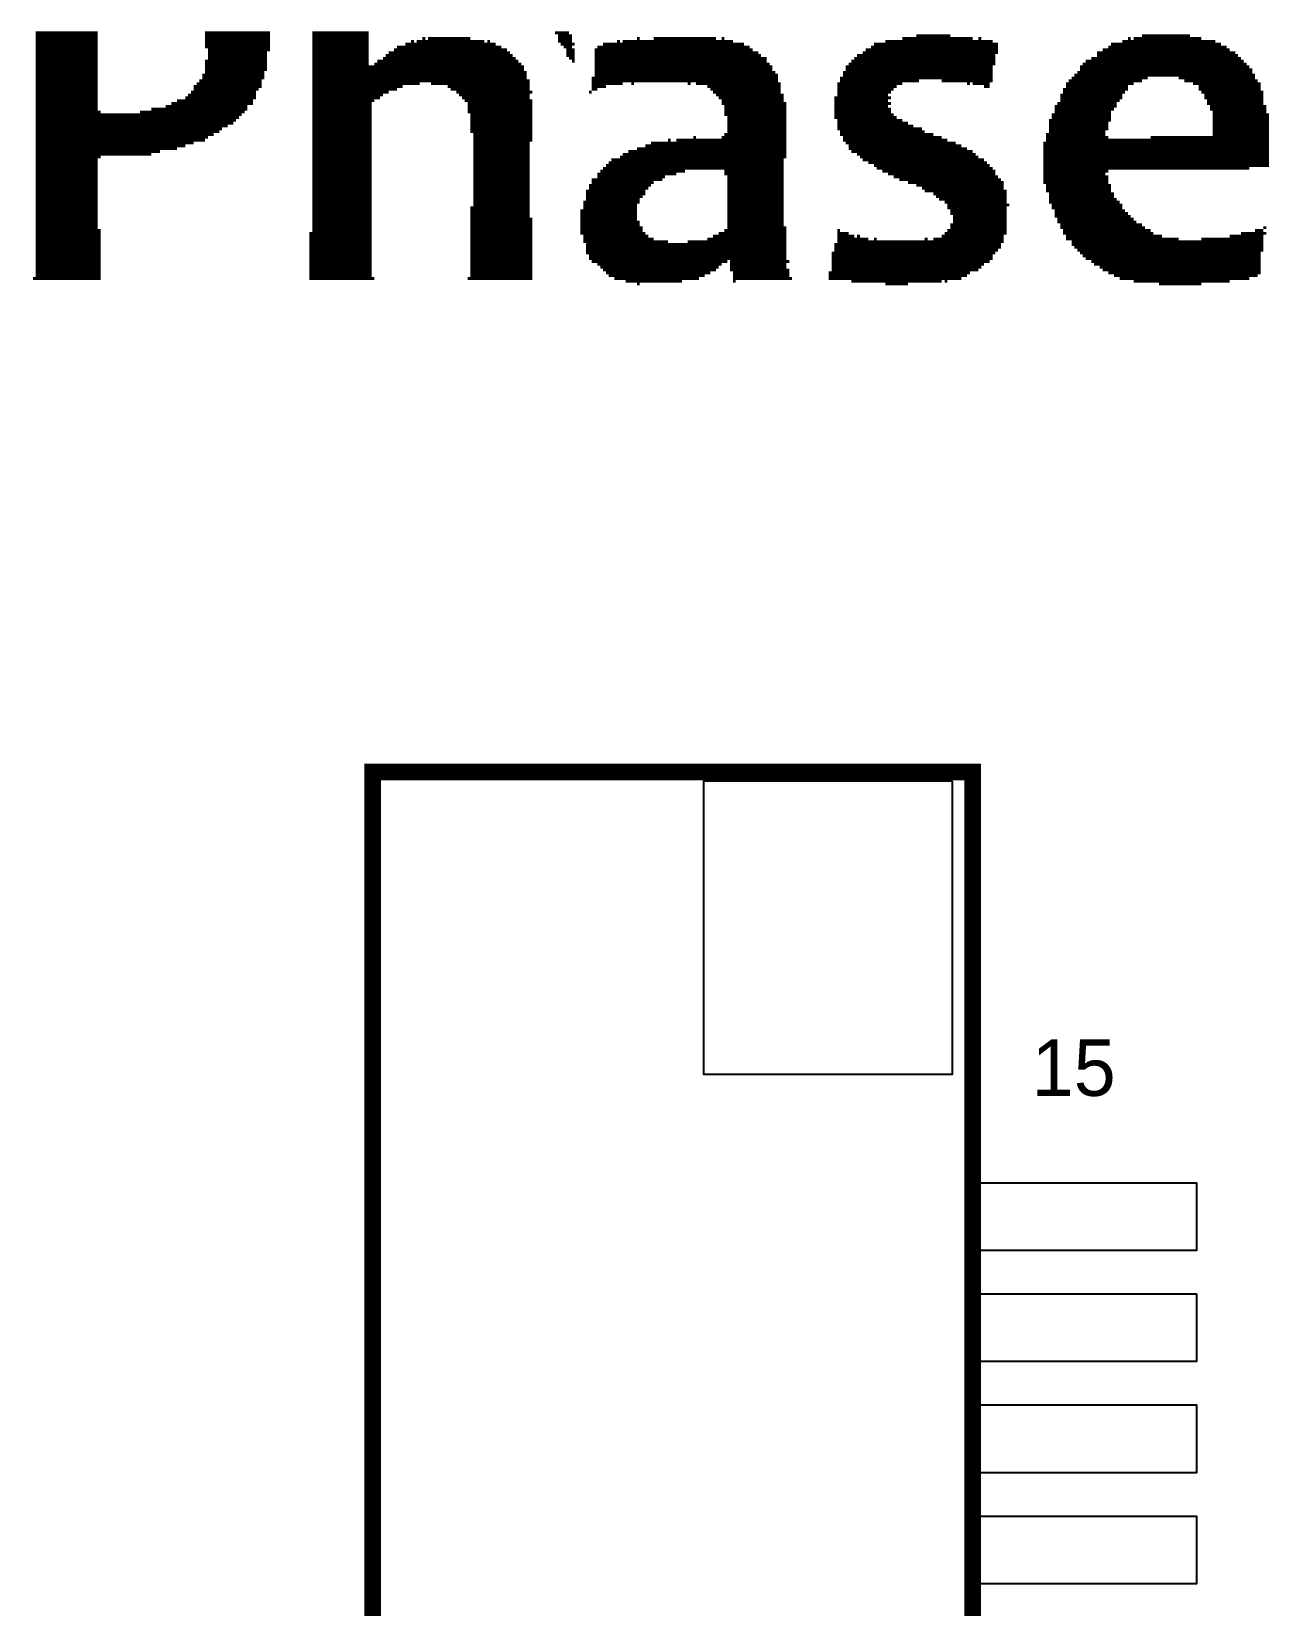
# Model space of a CAD drawing. Extents: x -41 to 160, y -9 to 129.
# Drawn here: x 23.73 to 34.88, y 54.35 to 68.52 of the extents above; entities that cross this region are included whole.
import ezdxf

# ---------------------------------------------------------------- set-up
doc = ezdxf.new("R2010")
doc.units = 0
for name, color, linetype in [('MA_PEN3', 7, 'CONTINUOUS'), ('PG_SILKSCREEN_TOP', 2, 'CONTINUOUS'), ('PIN_TOP', 1, 'CONTINUOUS')]:
    doc.layers.add(name, color=color, linetype=linetype)

msp = doc.modelspace()

# ---------------------------------------------------------------- linework, layer by layer
at = {"layer": 'MA_PEN3', "const_width": 0.0254}
for points in [[(23.76424, 68.50634), (24.32304, 68.50634)], [(23.76424, 68.48094), (24.32304, 68.48094)], [(23.76424, 68.45554), (24.32304, 68.45554)], [(23.76424, 68.43014), (24.32304, 68.43014)], [(25.28824, 68.50634), (25.87244, 68.50634)], [(25.28824, 68.48094), (25.87244, 68.48094)], [(25.28824, 68.45554), (25.87244, 68.45554)], [(25.28824, 68.43014), (25.87244, 68.43014)], [(26.25344, 68.50634), (26.76144, 68.50634)], [(26.25344, 68.48094), (26.76144, 68.48094)], [(26.25344, 68.45554), (26.76144, 68.45554)], [(26.25344, 68.43014), (26.76144, 68.43014)], [(27.14244, 68.43014), (27.16784, 68.43014)], [(27.19324, 68.43014), (27.80284, 68.43014)], [(27.24404, 68.45554), (27.26944, 68.45554)], [(27.29484, 68.45554), (27.67584, 68.45554)], [(27.82824, 68.43014), (27.85364, 68.43014)], [(28.43784, 68.50634), (28.56484, 68.50634)], [(28.46324, 68.48094), (28.59024, 68.48094)], [(28.46324, 68.45554), (28.59024, 68.45554)], [(28.46324, 68.43014), (28.59024, 68.43014)], [(28.99664, 68.43014), (29.02204, 68.43014)], [(29.04744, 68.43014), (30.03804, 68.43014)], [(29.17444, 68.45554), (29.19984, 68.45554)], [(29.32684, 68.45554), (29.88564, 68.45554)], [(29.93644, 68.45554), (29.96184, 68.45554)], [(31.40964, 68.43014), (32.37484, 68.43014)], [(31.56204, 68.45554), (32.19704, 68.45554)], [(31.68904, 68.48094), (31.99384, 68.48094)], [(32.24784, 68.45554), (32.27324, 68.45554)], [(33.54324, 68.43014), (34.38144, 68.43014)], [(33.59404, 68.45554), (33.61944, 68.45554)], [(33.64484, 68.45554), (34.25444, 68.45554)], [(33.72104, 68.48094), (34.15284, 68.48094)], [(23.76424, 68.40474), (24.32304, 68.40474)], [(23.76424, 68.37934), (24.32304, 68.37934)], [(23.76424, 68.35394), (24.32304, 68.35394)], [(23.76424, 68.32854), (24.32304, 68.32854)], [(23.76424, 68.30314), (24.32304, 68.30314)], [(23.76424, 68.27774), (24.32304, 68.27774)], [(25.28824, 68.40474), (25.87244, 68.40474)], [(25.28824, 68.37934), (25.87244, 68.37934)], [(25.31364, 68.35394), (25.87244, 68.35394)], [(25.31364, 68.32854), (25.84704, 68.32854)], [(25.31364, 68.30314), (25.84704, 68.30314)], [(25.31364, 68.27774), (25.84704, 68.27774)], [(26.25344, 68.40474), (26.76144, 68.40474)], [(26.25344, 68.37934), (26.76144, 68.37934)], [(26.25344, 68.35394), (26.76144, 68.35394)], [(26.25344, 68.32854), (26.76144, 68.32854)], [(26.25344, 68.30314), (26.76144, 68.30314)], [(26.25344, 68.27774), (26.76144, 68.27774)], [(26.88844, 68.27774), (28.08224, 68.27774)], [(26.91384, 68.30314), (28.05684, 68.30314)], [(26.93924, 68.32854), (28.03144, 68.32854)], [(26.99004, 68.35394), (28.00604, 68.35394)], [(27.01544, 68.37934), (27.95524, 68.37934)], [(27.09164, 68.40474), (27.90444, 68.40474)], [(28.48864, 68.40474), (28.61564, 68.40474)], [(28.51404, 68.37934), (28.59024, 68.37934)], [(28.53944, 68.35394), (28.61564, 68.35394)], [(28.53944, 68.32854), (28.61564, 68.32854)], [(28.53944, 68.30314), (28.61564, 68.30314)], [(28.56484, 68.27774), (28.61564, 68.27774)], [(28.79344, 68.35394), (30.21584, 68.35394)], [(28.79344, 68.32854), (30.26664, 68.32854)], [(28.79344, 68.30314), (30.29204, 68.30314)], [(28.79344, 68.27774), (30.34284, 68.27774)], [(28.81884, 68.37934), (30.19044, 68.37934)], [(28.86964, 68.40474), (30.13964, 68.40474)], [(31.13024, 68.27774), (32.40024, 68.27774)], [(31.15564, 68.30314), (32.40024, 68.30314)], [(31.20644, 68.32854), (32.42564, 68.32854)], [(31.23184, 68.35394), (32.42564, 68.35394)], [(31.28264, 68.37934), (32.42564, 68.37934)], [(31.30804, 68.40474), (32.42564, 68.40474)], [(33.26384, 68.27774), (34.61004, 68.27774)], [(33.31464, 68.32854), (34.55924, 68.32854)], [(33.31464, 68.30314), (34.58464, 68.30314)], [(33.36544, 68.35394), (34.50844, 68.35394)], [(33.41624, 68.37934), (34.48304, 68.37934)], [(33.44164, 68.40474), (34.43224, 68.40474)], [(23.76424, 68.25234), (24.32304, 68.25234)], [(23.76424, 68.22694), (24.32304, 68.22694)], [(23.76424, 68.20154), (24.32304, 68.20154)], [(23.76424, 68.17614), (24.32304, 68.17614)], [(23.76424, 68.15074), (24.32304, 68.15074)], [(23.76424, 68.12534), (24.32304, 68.12534)], [(25.26284, 68.12534), (25.82164, 68.12534)], [(25.28824, 68.25234), (25.84704, 68.25234)], [(25.28824, 68.22694), (25.84704, 68.22694)], [(25.28824, 68.20154), (25.84704, 68.20154)], [(25.28824, 68.17614), (25.84704, 68.17614)], [(25.28824, 68.15074), (25.82164, 68.15074)], [(26.25344, 68.25234), (26.76144, 68.25234)], [(26.25344, 68.22694), (26.76144, 68.22694)], [(26.25344, 68.20154), (28.15844, 68.20154)], [(26.25344, 68.17614), (28.15844, 68.17614)], [(26.25344, 68.15074), (28.18384, 68.15074)], [(26.25344, 68.12534), (28.18384, 68.12534)], [(26.81224, 68.22694), (28.13304, 68.22694)], [(26.83764, 68.25234), (28.10764, 68.25234)], [(28.59024, 68.25234), (28.61564, 68.25234)], [(28.79344, 68.25234), (30.34284, 68.25234)], [(28.79344, 68.22694), (30.36824, 68.22694)], [(28.79344, 68.20154), (30.39364, 68.20154)], [(28.79344, 68.17614), (30.39364, 68.17614)], [(28.79344, 68.15074), (30.41904, 68.15074)], [(28.79344, 68.12534), (30.44444, 68.12534)], [(31.02864, 68.15074), (32.37484, 68.15074)], [(31.02864, 68.12534), (32.37484, 68.12534)], [(31.05404, 68.20154), (32.37484, 68.20154)], [(31.05404, 68.17614), (32.37484, 68.17614)], [(31.07944, 68.22694), (32.40024, 68.22694)], [(31.10484, 68.25234), (32.40024, 68.25234)], [(33.11144, 68.12534), (34.73704, 68.12534)], [(33.13684, 68.15074), (34.71164, 68.15074)], [(33.16224, 68.20154), (34.68624, 68.20154)], [(33.16224, 68.17614), (34.71164, 68.17614)], [(33.18764, 68.22694), (34.66084, 68.22694)], [(33.21304, 68.25234), (34.63544, 68.25234)], [(23.76424, 68.09994), (24.32304, 68.09994)], [(23.76424, 68.07454), (24.32304, 68.07454)], [(23.76424, 68.04914), (24.32304, 68.04914)], [(23.76424, 68.02374), (24.32304, 68.02374)], [(23.76424, 67.99834), (24.32304, 67.99834)], [(25.18664, 68.02374), (25.79624, 68.02374)], [(25.18664, 67.99834), (25.77084, 67.99834)], [(25.21204, 68.04914), (25.79624, 68.04914)], [(25.23744, 68.07454), (25.79624, 68.07454)], [(25.26284, 68.09994), (25.82164, 68.09994)], [(26.25344, 68.09994), (28.18384, 68.09994)], [(26.25344, 68.07454), (28.20924, 68.07454)], [(26.25344, 68.04914), (27.21864, 68.04914)], [(26.25344, 68.02374), (27.06624, 68.02374)], [(26.25344, 67.99834), (27.01544, 67.99834)], [(27.32024, 68.04914), (28.20924, 68.04914)], [(27.47264, 68.02374), (28.20924, 68.02374)], [(27.49804, 67.99834), (28.20924, 67.99834)], [(28.76804, 68.09994), (30.44444, 68.09994)], [(28.76804, 68.07454), (30.44444, 68.07454)], [(28.76804, 68.04914), (29.04744, 68.04914)], [(28.76804, 68.02374), (28.89504, 68.02374)], [(28.76804, 67.99834), (28.81884, 67.99834)], [(29.12364, 68.04914), (29.14904, 68.04914)], [(29.63164, 68.04914), (29.65704, 68.04914)], [(29.70784, 68.04914), (30.46984, 68.04914)], [(29.80944, 68.02374), (30.46984, 68.02374)], [(29.83484, 67.99834), (30.46984, 67.99834)], [(30.97784, 68.04914), (31.56204, 68.04914)], [(30.97784, 68.02374), (31.51124, 68.02374)], [(30.97784, 67.99834), (31.48584, 67.99834)], [(31.00324, 68.09994), (32.37484, 68.09994)], [(31.00324, 68.07454), (31.71444, 68.07454)], [(31.91764, 68.07454), (32.37484, 68.07454)], [(32.14624, 68.04914), (32.17164, 68.04914)], [(32.19704, 68.04914), (32.34944, 68.04914)], [(32.29864, 68.02374), (32.34944, 68.02374)], [(33.00984, 67.99834), (33.59404, 67.99834)], [(33.03524, 68.04914), (33.64484, 68.04914)], [(33.03524, 68.02374), (33.59404, 68.02374)], [(33.06064, 68.07454), (33.72104, 68.07454)], [(33.08604, 68.09994), (33.77184, 68.09994)], [(34.05124, 68.09994), (34.73704, 68.09994)], [(34.10204, 68.07454), (34.76244, 68.07454)], [(34.17824, 68.04914), (34.78784, 68.04914)], [(34.22904, 68.02374), (34.78784, 68.02374)], [(34.22904, 67.99834), (34.78784, 67.99834)], [(23.76424, 67.97294), (24.32304, 67.97294)], [(23.76424, 67.94754), (24.32304, 67.94754)], [(23.76424, 67.92214), (24.32304, 67.92214)], [(23.76424, 67.89674), (24.32304, 67.89674)], [(23.76424, 67.87134), (24.32304, 67.87134)], [(23.76424, 67.84594), (24.32304, 67.84594)], [(24.93264, 67.84594), (25.66924, 67.84594)], [(24.98344, 67.87134), (25.72004, 67.87134)], [(25.03424, 67.89674), (25.72004, 67.89674)], [(25.11044, 67.92214), (25.74544, 67.92214)], [(25.13584, 67.94754), (25.74544, 67.94754)], [(25.16124, 67.97294), (25.74544, 67.97294)], [(26.25344, 67.97294), (26.93924, 67.97294)], [(26.25344, 67.94754), (26.88844, 67.94754)], [(26.25344, 67.92214), (26.86304, 67.92214)], [(26.25344, 67.89674), (26.81224, 67.89674)], [(26.25344, 67.87134), (26.78684, 67.87134)], [(26.25344, 67.84594), (26.78684, 67.84594)], [(27.54884, 67.97294), (28.23464, 67.97294)], [(27.57424, 67.94754), (28.20924, 67.94754)], [(27.59964, 67.92214), (28.20924, 67.92214)], [(27.62504, 67.89674), (28.23464, 67.89674)], [(27.65044, 67.87134), (28.23464, 67.87134)], [(27.65044, 67.84594), (28.23464, 67.84594)], [(28.74264, 67.97294), (28.76804, 67.97294)], [(29.86024, 67.97294), (30.46984, 67.97294)], [(29.88564, 67.94754), (30.49524, 67.94754)], [(29.91104, 67.92214), (30.49524, 67.92214)], [(29.93644, 67.89674), (30.49524, 67.89674)], [(29.93644, 67.87134), (30.52064, 67.87134)], [(29.96184, 67.84594), (30.52064, 67.84594)], [(30.95244, 67.92214), (31.46044, 67.92214)], [(30.95244, 67.89674), (31.43504, 67.89674)], [(30.95244, 67.87134), (31.46044, 67.87134)], [(30.95244, 67.84594), (31.43504, 67.84594)], [(30.97784, 67.97294), (31.46044, 67.97294)], [(30.97784, 67.94754), (31.43504, 67.94754)], [(32.93364, 67.84594), (33.49244, 67.84594)], [(32.95904, 67.87134), (33.49244, 67.87134)], [(32.98444, 67.94754), (33.54324, 67.94754)], [(32.98444, 67.92214), (33.54324, 67.92214)], [(32.98444, 67.89674), (33.51784, 67.89674)], [(33.00984, 67.97294), (33.56864, 67.97294)], [(34.25444, 67.97294), (34.81324, 67.97294)], [(34.27984, 67.94754), (34.81324, 67.94754)], [(34.27984, 67.92214), (34.81324, 67.92214)], [(34.30524, 67.89674), (34.81324, 67.89674)], [(34.30524, 67.87134), (34.81324, 67.87134)], [(34.33064, 67.84594), (34.83864, 67.84594)], [(23.76424, 67.82054), (24.32304, 67.82054)], [(23.76424, 67.79514), (24.34844, 67.79514)], [(23.76424, 67.76974), (25.61844, 67.76974)], [(23.76424, 67.74434), (25.59304, 67.74434)], [(23.76424, 67.71894), (25.56764, 67.71894)], [(24.70404, 67.79514), (25.64384, 67.79514)], [(24.80564, 67.82054), (25.66924, 67.82054)], [(26.25344, 67.82054), (26.78684, 67.82054)], [(26.25344, 67.79514), (26.78684, 67.79514)], [(26.25344, 67.76974), (26.78684, 67.76974)], [(26.25344, 67.74434), (26.78684, 67.74434)], [(26.25344, 67.71894), (26.78684, 67.71894)], [(27.65044, 67.82054), (28.23464, 67.82054)], [(27.65044, 67.79514), (28.23464, 67.79514)], [(27.67584, 67.76974), (28.23464, 67.76974)], [(27.67584, 67.74434), (28.23464, 67.74434)], [(27.67584, 67.71894), (28.23464, 67.71894)], [(29.96184, 67.82054), (30.52064, 67.82054)], [(29.96184, 67.79514), (30.52064, 67.79514)], [(29.96184, 67.76974), (30.52064, 67.76974)], [(29.98724, 67.74434), (30.52064, 67.74434)], [(29.98724, 67.71894), (30.52064, 67.71894)], [(30.95244, 67.82054), (31.46044, 67.82054)], [(30.95244, 67.79514), (31.46044, 67.79514)], [(30.95244, 67.76974), (31.48584, 67.76974)], [(30.95244, 67.74434), (31.51124, 67.74434)], [(30.97784, 67.71894), (31.56204, 67.71894)], [(32.88284, 67.71894), (33.44164, 67.71894)], [(32.90824, 67.76974), (33.44164, 67.76974)], [(32.90824, 67.74434), (33.44164, 67.74434)], [(32.93364, 67.82054), (33.46704, 67.82054)], [(32.93364, 67.79514), (33.44164, 67.79514)], [(34.33064, 67.82054), (34.83864, 67.82054)], [(34.35604, 67.79514), (34.83864, 67.79514)], [(34.35604, 67.76974), (34.86404, 67.76974)], [(34.35604, 67.74434), (34.86404, 67.74434)], [(34.35604, 67.71894), (34.86404, 67.71894)], [(23.76424, 67.69354), (25.54224, 67.69354)], [(23.76424, 67.66814), (25.49144, 67.66814)], [(23.76424, 67.64274), (25.44064, 67.64274)], [(23.76424, 67.61734), (25.41524, 67.61734)], [(23.76424, 67.59194), (25.36444, 67.59194)], [(23.76424, 67.56654), (25.31364, 67.56654)], [(26.25344, 67.69354), (26.78684, 67.69354)], [(26.25344, 67.66814), (26.78684, 67.66814)], [(26.25344, 67.64274), (26.78684, 67.64274)], [(26.25344, 67.61734), (26.78684, 67.61734)], [(26.25344, 67.59194), (26.78684, 67.59194)], [(26.25344, 67.56654), (26.78684, 67.56654)], [(27.67584, 67.69354), (28.23464, 67.69354)], [(27.67584, 67.66814), (28.23464, 67.66814)], [(27.67584, 67.64274), (28.23464, 67.64274)], [(27.67584, 67.61734), (28.23464, 67.61734)], [(27.70124, 67.59194), (28.23464, 67.59194)], [(27.70124, 67.56654), (28.23464, 67.56654)], [(29.68244, 67.56654), (29.70784, 67.56654)], [(29.93644, 67.56654), (30.52064, 67.56654)], [(29.96184, 67.59194), (30.52064, 67.59194)], [(29.98724, 67.69354), (30.52064, 67.69354)], [(29.98724, 67.66814), (30.52064, 67.66814)], [(29.98724, 67.64274), (30.52064, 67.64274)], [(29.98724, 67.61734), (30.52064, 67.61734)], [(30.97784, 67.69354), (31.61284, 67.69354)], [(30.97784, 67.66814), (31.66364, 67.66814)], [(30.97784, 67.64274), (31.73984, 67.64274)], [(31.00324, 67.61734), (31.76524, 67.61734)], [(31.00324, 67.59194), (31.84144, 67.59194)], [(31.02864, 67.56654), (31.91764, 67.56654)], [(32.85744, 67.59194), (33.39084, 67.59194)], [(32.85744, 67.56654), (33.41624, 67.56654)], [(32.88284, 67.69354), (33.41624, 67.69354)], [(32.88284, 67.66814), (33.41624, 67.66814)], [(32.88284, 67.64274), (33.41624, 67.64274)], [(32.88284, 67.61734), (33.39084, 67.61734)], [(33.79724, 67.56654), (34.86404, 67.56654)], [(34.35604, 67.69354), (34.86404, 67.69354)], [(34.35604, 67.66814), (34.86404, 67.66814)], [(34.35604, 67.64274), (34.86404, 67.64274)], [(34.35604, 67.61734), (34.86404, 67.61734)], [(34.35604, 67.59194), (34.86404, 67.59194)], [(23.76424, 67.54114), (25.28824, 67.54114)], [(23.76424, 67.51574), (25.18664, 67.51574)], [(23.76424, 67.49034), (25.11044, 67.49034)], [(23.76424, 67.46494), (25.03424, 67.46494)], [(23.76424, 67.43954), (24.88184, 67.43954)], [(26.25344, 67.54114), (26.78684, 67.54114)], [(26.25344, 67.51574), (26.78684, 67.51574)], [(26.25344, 67.49034), (26.78684, 67.49034)], [(26.25344, 67.46494), (26.78684, 67.46494)], [(26.25344, 67.43954), (26.78684, 67.43954)], [(27.70124, 67.54114), (28.23464, 67.54114)], [(27.70124, 67.51574), (28.20924, 67.51574)], [(27.70124, 67.49034), (28.20924, 67.49034)], [(27.70124, 67.46494), (28.20924, 67.46494)], [(27.70124, 67.43954), (28.20924, 67.43954)], [(29.09824, 67.43954), (30.52064, 67.43954)], [(29.17444, 67.46494), (30.52064, 67.46494)], [(29.25064, 67.49034), (30.52064, 67.49034)], [(29.30144, 67.51574), (30.52064, 67.51574)], [(29.45384, 67.54114), (29.47924, 67.54114)], [(29.53004, 67.54114), (30.52064, 67.54114)], [(31.02864, 67.54114), (31.96844, 67.54114)], [(31.05404, 67.51574), (32.04464, 67.51574)], [(31.07944, 67.49034), (32.09544, 67.49034)], [(31.07944, 67.46494), (32.14624, 67.46494)], [(31.10484, 67.43954), (32.19704, 67.43954)], [(32.83204, 67.51574), (34.86404, 67.51574)], [(32.83204, 67.49034), (34.86404, 67.49034)], [(32.83204, 67.46494), (34.86404, 67.46494)], [(32.83204, 67.43954), (34.86404, 67.43954)], [(32.85744, 67.54114), (34.86404, 67.54114)], [(23.76424, 67.41414), (24.80564, 67.41414)], [(23.76424, 67.38874), (24.34844, 67.38874)], [(23.76424, 67.36334), (24.32304, 67.36334)], [(23.76424, 67.33794), (24.32304, 67.33794)], [(23.76424, 67.31254), (24.32304, 67.31254)], [(23.76424, 67.28714), (24.32304, 67.28714)], [(26.25344, 67.41414), (26.78684, 67.41414)], [(26.25344, 67.38874), (26.78684, 67.38874)], [(26.25344, 67.36334), (26.78684, 67.36334)], [(26.25344, 67.33794), (26.78684, 67.33794)], [(26.25344, 67.31254), (26.78684, 67.31254)], [(26.25344, 67.28714), (26.78684, 67.28714)], [(27.70124, 67.41414), (28.20924, 67.41414)], [(27.70124, 67.38874), (28.20924, 67.38874)], [(27.70124, 67.36334), (28.20924, 67.36334)], [(27.70124, 67.33794), (28.20924, 67.33794)], [(27.70124, 67.31254), (28.20924, 67.31254)], [(27.70124, 67.28714), (28.20924, 67.28714)], [(28.86964, 67.28714), (30.49524, 67.28714)], [(28.89504, 67.31254), (30.49524, 67.31254)], [(28.92044, 67.33794), (30.49524, 67.33794)], [(28.94584, 67.36334), (30.49524, 67.36334)], [(29.02204, 67.38874), (30.52064, 67.38874)], [(29.04744, 67.41414), (30.52064, 67.41414)], [(31.15564, 67.41414), (32.22244, 67.41414)], [(31.18104, 67.38874), (32.24784, 67.38874)], [(31.20644, 67.36334), (32.29864, 67.36334)], [(31.25724, 67.33794), (32.32404, 67.33794)], [(31.30804, 67.31254), (32.34944, 67.31254)], [(31.33344, 67.28714), (32.37484, 67.28714)], [(32.83204, 67.41414), (34.86404, 67.41414)], [(32.83204, 67.38874), (34.86404, 67.38874)], [(32.83204, 67.36334), (34.86404, 67.36334)], [(32.83204, 67.33794), (34.86404, 67.33794)], [(32.83204, 67.31254), (34.86404, 67.31254)], [(32.83204, 67.28714), (34.68624, 67.28714)], [(23.76424, 67.26174), (24.32304, 67.26174)], [(23.76424, 67.23634), (24.32304, 67.23634)], [(23.76424, 67.21094), (24.32304, 67.21094)], [(23.76424, 67.18554), (24.32304, 67.18554)], [(23.76424, 67.16014), (24.32304, 67.16014)], [(23.76424, 67.13474), (24.32304, 67.13474)], [(26.25344, 67.26174), (26.78684, 67.26174)], [(26.25344, 67.23634), (26.78684, 67.23634)], [(26.25344, 67.21094), (26.78684, 67.21094)], [(26.25344, 67.18554), (26.78684, 67.18554)], [(26.25344, 67.16014), (26.78684, 67.16014)], [(26.25344, 67.13474), (26.78684, 67.13474)], [(27.70124, 67.26174), (28.20924, 67.26174)], [(27.70124, 67.23634), (28.20924, 67.23634)], [(27.70124, 67.21094), (28.20924, 67.21094)], [(27.70124, 67.18554), (28.20924, 67.18554)], [(27.70124, 67.16014), (28.20924, 67.16014)], [(27.70124, 67.13474), (28.20924, 67.13474)], [(28.74264, 67.13474), (29.30144, 67.13474)], [(28.76804, 67.18554), (29.40304, 67.18554)], [(28.76804, 67.16014), (29.32684, 67.16014)], [(28.81884, 67.23634), (29.53004, 67.23634)], [(28.81884, 67.21094), (29.42844, 67.21094)], [(28.84424, 67.26174), (29.60624, 67.26174)], [(29.96184, 67.26174), (30.49524, 67.26174)], [(29.96184, 67.23634), (30.49524, 67.23634)], [(29.98724, 67.21094), (30.49524, 67.21094)], [(29.98724, 67.18554), (30.49524, 67.18554)], [(29.98724, 67.16014), (30.49524, 67.16014)], [(29.98724, 67.13474), (30.49524, 67.13474)], [(31.38424, 67.26174), (32.40024, 67.26174)], [(31.43504, 67.23634), (32.40024, 67.23634)], [(31.48584, 67.21094), (32.42564, 67.21094)], [(31.53664, 67.18554), (32.45104, 67.18554)], [(31.61284, 67.16014), (32.47644, 67.16014)], [(31.68904, 67.13474), (32.47644, 67.13474)], [(32.83204, 67.26174), (33.41624, 67.26174)], [(32.83204, 67.23634), (33.39084, 67.23634)], [(32.83204, 67.21094), (33.41624, 67.21094)], [(32.83204, 67.18554), (33.41624, 67.18554)], [(32.83204, 67.16014), (33.41624, 67.16014)], [(32.85744, 67.13474), (33.44164, 67.13474)], [(23.76424, 67.10934), (24.32304, 67.10934)], [(23.76424, 67.08394), (24.32304, 67.08394)], [(23.76424, 67.05854), (24.32304, 67.05854)], [(23.76424, 67.03314), (24.32304, 67.03314)], [(23.76424, 67.00774), (24.32304, 67.00774)], [(26.25344, 67.10934), (26.78684, 67.10934)], [(26.25344, 67.08394), (26.78684, 67.08394)], [(26.25344, 67.05854), (26.78684, 67.05854)], [(26.25344, 67.03314), (26.78684, 67.03314)], [(26.25344, 67.00774), (26.78684, 67.00774)], [(27.70124, 67.10934), (28.20924, 67.10934)], [(27.70124, 67.08394), (28.20924, 67.08394)], [(27.70124, 67.05854), (28.20924, 67.05854)], [(27.70124, 67.03314), (28.20924, 67.03314)], [(27.70124, 67.00774), (28.20924, 67.00774)], [(28.71724, 67.08394), (29.25064, 67.08394)], [(28.71724, 67.05854), (29.25064, 67.05854)], [(28.71724, 67.03314), (29.22524, 67.03314)], [(28.71724, 67.00774), (29.19984, 67.00774)], [(28.74264, 67.10934), (29.27604, 67.10934)], [(29.98724, 67.10934), (30.49524, 67.10934)], [(29.98724, 67.08394), (30.49524, 67.08394)], [(29.98724, 67.05854), (30.49524, 67.05854)], [(29.98724, 67.03314), (30.49524, 67.03314)], [(29.98724, 67.00774), (30.49524, 67.00774)], [(31.73984, 67.10934), (32.47644, 67.10934)], [(31.76524, 67.08394), (32.50184, 67.08394)], [(31.84144, 67.05854), (32.50184, 67.05854)], [(31.86684, 67.03314), (32.50184, 67.03314)], [(31.89224, 67.00774), (32.50184, 67.00774)], [(32.85744, 67.10934), (33.44164, 67.10934)], [(32.85744, 67.08394), (33.44164, 67.08394)], [(32.88284, 67.05854), (33.46704, 67.05854)], [(32.88284, 67.03314), (33.46704, 67.03314)], [(32.88284, 67.00774), (33.49244, 67.00774)], [(23.76424, 66.98234), (24.32304, 66.98234)], [(23.76424, 66.95694), (24.32304, 66.95694)], [(23.76424, 66.93154), (24.32304, 66.93154)], [(23.76424, 66.90614), (24.32304, 66.90614)], [(23.76424, 66.88074), (24.32304, 66.88074)], [(23.76424, 66.85534), (24.32304, 66.85534)], [(26.25344, 66.98234), (26.78684, 66.98234)], [(26.25344, 66.95694), (26.78684, 66.95694)], [(26.25344, 66.93154), (26.78684, 66.93154)], [(26.25344, 66.90614), (26.78684, 66.90614)], [(26.25344, 66.88074), (26.78684, 66.88074)], [(26.25344, 66.85534), (26.78684, 66.85534)], [(27.67584, 66.93154), (28.20924, 66.93154)], [(27.67584, 66.90614), (28.20924, 66.90614)], [(27.67584, 66.88074), (28.20924, 66.88074)], [(27.67584, 66.85534), (28.20924, 66.85534)], [(27.70124, 66.98234), (28.20924, 66.98234)], [(27.70124, 66.95694), (28.20924, 66.95694)], [(28.66644, 66.90614), (29.17444, 66.90614)], [(28.66644, 66.88074), (29.17444, 66.88074)], [(28.66644, 66.85534), (29.17444, 66.85534)], [(28.69184, 66.98234), (29.19984, 66.98234)], [(28.69184, 66.95694), (29.17444, 66.95694)], [(28.69184, 66.93154), (29.17444, 66.93154)], [(29.98724, 66.98234), (30.49524, 66.98234)], [(29.98724, 66.95694), (30.49524, 66.95694)], [(29.98724, 66.93154), (30.49524, 66.93154)], [(29.98724, 66.90614), (30.49524, 66.90614)], [(29.98724, 66.88074), (30.49524, 66.88074)], [(29.98724, 66.85534), (30.49524, 66.85534)], [(31.94304, 66.98234), (32.50184, 66.98234)], [(31.96844, 66.95694), (32.52724, 66.95694)], [(31.96844, 66.93154), (32.50184, 66.93154)], [(31.99384, 66.90614), (32.50184, 66.90614)], [(31.99384, 66.88074), (32.50184, 66.88074)], [(32.01924, 66.85534), (32.50184, 66.85534)], [(32.88284, 66.98234), (33.51784, 66.98234)], [(32.90824, 66.95694), (33.54324, 66.95694)], [(32.90824, 66.93154), (33.54324, 66.93154)], [(32.93364, 66.90614), (33.56864, 66.90614)], [(32.93364, 66.88074), (33.59404, 66.88074)], [(32.93364, 66.85534), (33.61944, 66.85534)], [(23.76424, 66.82994), (24.32304, 66.82994)], [(23.76424, 66.80454), (24.32304, 66.80454)], [(23.76424, 66.77914), (24.32304, 66.77914)], [(23.76424, 66.75374), (24.32304, 66.75374)], [(23.76424, 66.72834), (24.34844, 66.72834)], [(26.25344, 66.82994), (26.78684, 66.82994)], [(26.25344, 66.80454), (26.78684, 66.80454)], [(26.25344, 66.77914), (26.78684, 66.77914)], [(26.25344, 66.75374), (26.78684, 66.75374)], [(26.25344, 66.72834), (26.78684, 66.72834)], [(27.67584, 66.82994), (28.23464, 66.82994)], [(27.67584, 66.80454), (28.23464, 66.80454)], [(27.67584, 66.77914), (28.23464, 66.77914)], [(27.67584, 66.75374), (28.23464, 66.75374)], [(27.67584, 66.72834), (28.23464, 66.72834)], [(28.66644, 66.82994), (29.17444, 66.82994)], [(28.66644, 66.80454), (29.19984, 66.80454)], [(28.66644, 66.77914), (29.19984, 66.77914)], [(28.66644, 66.75374), (29.22524, 66.75374)], [(28.66644, 66.72834), (29.22524, 66.72834)], [(29.96184, 66.72834), (30.52064, 66.72834)], [(29.98724, 66.82994), (30.49524, 66.82994)], [(29.98724, 66.80454), (30.49524, 66.80454)], [(29.98724, 66.77914), (30.49524, 66.77914)], [(29.98724, 66.75374), (30.52064, 66.75374)], [(30.97784, 66.72834), (31.00324, 66.72834)], [(31.96844, 66.72834), (32.50184, 66.72834)], [(31.99384, 66.77914), (32.50184, 66.77914)], [(31.99384, 66.75374), (32.50184, 66.75374)], [(32.01924, 66.82994), (32.50184, 66.82994)], [(32.01924, 66.80454), (32.50184, 66.80454)], [(32.95904, 66.82994), (33.64484, 66.82994)], [(32.95904, 66.80454), (33.67024, 66.80454)], [(32.98444, 66.77914), (33.72104, 66.77914)], [(32.98444, 66.75374), (33.74644, 66.75374)], [(33.00984, 66.72834), (33.79724, 66.72834)], [(34.73704, 66.72834), (34.81324, 66.72834)], [(34.81324, 66.75374), (34.83864, 66.75374)], [(23.76424, 66.70294), (24.34844, 66.70294)], [(23.76424, 66.67754), (24.34844, 66.67754)], [(23.76424, 66.65214), (24.34844, 66.65214)], [(23.76424, 66.62674), (24.34844, 66.62674)], [(23.76424, 66.60134), (24.34844, 66.60134)], [(23.76424, 66.57594), (24.34844, 66.57594)], [(26.22804, 66.70294), (26.78684, 66.70294)], [(26.22804, 66.67754), (26.78684, 66.67754)], [(26.22804, 66.65214), (26.78684, 66.65214)], [(26.22804, 66.62674), (26.78684, 66.62674)], [(26.22804, 66.60134), (26.78684, 66.60134)], [(26.22804, 66.57594), (26.78684, 66.57594)], [(27.67584, 66.70294), (28.23464, 66.70294)], [(27.67584, 66.67754), (28.23464, 66.67754)], [(27.67584, 66.65214), (28.23464, 66.65214)], [(27.67584, 66.62674), (28.23464, 66.62674)], [(27.67584, 66.60134), (28.23464, 66.60134)], [(27.67584, 66.57594), (28.23464, 66.57594)], [(28.66644, 66.70294), (29.25064, 66.70294)], [(28.69184, 66.67754), (29.27604, 66.67754)], [(28.69184, 66.65214), (29.32684, 66.65214)], [(28.69184, 66.62674), (29.45384, 66.62674)], [(28.71724, 66.60134), (30.52064, 66.60134)], [(28.71724, 66.57594), (30.52064, 66.57594)], [(29.63164, 66.62674), (30.52064, 66.62674)], [(29.80944, 66.65214), (30.52064, 66.65214)], [(29.86024, 66.67754), (30.52064, 66.67754)], [(29.91104, 66.70294), (30.52064, 66.70294)], [(30.95244, 66.60134), (32.45104, 66.60134)], [(30.95244, 66.57594), (32.45104, 66.57594)], [(30.97784, 66.70294), (31.07944, 66.70294)], [(30.97784, 66.67754), (31.13024, 66.67754)], [(30.97784, 66.65214), (31.25724, 66.65214)], [(30.97784, 66.62674), (32.47644, 66.62674)], [(31.15564, 66.67754), (31.18104, 66.67754)], [(31.30804, 66.65214), (31.33344, 66.65214)], [(31.76524, 66.65214), (31.79064, 66.65214)], [(31.84144, 66.65214), (32.47644, 66.65214)], [(31.91764, 66.67754), (32.47644, 66.67754)], [(31.94304, 66.70294), (32.50184, 66.70294)], [(33.00984, 66.70294), (33.82264, 66.70294)], [(33.03524, 66.67754), (33.89884, 66.67754)], [(33.03524, 66.65214), (34.05124, 66.65214)], [(33.08604, 66.62674), (34.81324, 66.62674)], [(33.08604, 66.60134), (34.81324, 66.60134)], [(33.11144, 66.57594), (34.81324, 66.57594)], [(34.25444, 66.65214), (34.81324, 66.65214)], [(34.50844, 66.67754), (34.81324, 66.67754)], [(34.61004, 66.70294), (34.83864, 66.70294)], [(23.76424, 66.55054), (24.34844, 66.55054)], [(23.76424, 66.52514), (24.34844, 66.52514)], [(23.76424, 66.49974), (24.34844, 66.49974)], [(23.76424, 66.47434), (24.34844, 66.47434)], [(23.76424, 66.44894), (24.34844, 66.44894)], [(26.22804, 66.55054), (26.78684, 66.55054)], [(26.22804, 66.52514), (26.78684, 66.52514)], [(26.22804, 66.49974), (26.78684, 66.49974)], [(26.22804, 66.47434), (26.78684, 66.47434)], [(26.22804, 66.44894), (26.78684, 66.44894)], [(27.67584, 66.55054), (28.23464, 66.55054)], [(27.67584, 66.52514), (28.23464, 66.52514)], [(27.67584, 66.49974), (28.23464, 66.49974)], [(27.67584, 66.47434), (28.23464, 66.47434)], [(27.67584, 66.44894), (28.23464, 66.44894)], [(28.71724, 66.55054), (30.52064, 66.55054)], [(28.71724, 66.52514), (30.52064, 66.52514)], [(28.74264, 66.49974), (30.52064, 66.49974)], [(28.74264, 66.47434), (30.52064, 66.47434)], [(28.76804, 66.44894), (29.98724, 66.44894)], [(30.01264, 66.44894), (30.54604, 66.44894)], [(30.92704, 66.52514), (32.40024, 66.52514)], [(30.92704, 66.49974), (32.37484, 66.49974)], [(30.92704, 66.47434), (32.37484, 66.47434)], [(30.92704, 66.44894), (32.34944, 66.44894)], [(30.95244, 66.55054), (32.42564, 66.55054)], [(33.13684, 66.55054), (34.81324, 66.55054)], [(33.16224, 66.52514), (34.78784, 66.52514)], [(33.18764, 66.49974), (34.78784, 66.49974)], [(33.21304, 66.47434), (34.78784, 66.47434)], [(33.26384, 66.44894), (34.78784, 66.44894)], [(23.73884, 66.29654), (24.34844, 66.29654)], [(23.76424, 66.42354), (24.34844, 66.42354)], [(23.76424, 66.39814), (24.34844, 66.39814)], [(23.76424, 66.37274), (24.34844, 66.37274)], [(23.76424, 66.34734), (24.34844, 66.34734)], [(23.76424, 66.32194), (24.34844, 66.32194)], [(26.22804, 66.42354), (26.78684, 66.42354)], [(26.22804, 66.39814), (26.78684, 66.39814)], [(26.22804, 66.37274), (26.78684, 66.37274)], [(26.22804, 66.34734), (26.78684, 66.34734)], [(26.22804, 66.32194), (26.78684, 66.32194)], [(26.22804, 66.29654), (26.81224, 66.29654)], [(27.65044, 66.29654), (28.23464, 66.29654)], [(27.67584, 66.42354), (28.23464, 66.42354)], [(27.67584, 66.39814), (28.23464, 66.39814)], [(27.67584, 66.37274), (28.23464, 66.37274)], [(27.67584, 66.34734), (28.23464, 66.34734)], [(27.67584, 66.32194), (28.23464, 66.32194)], [(28.81884, 66.42354), (29.93644, 66.42354)], [(28.84424, 66.39814), (29.91104, 66.39814)], [(28.86964, 66.37274), (29.88564, 66.37274)], [(28.89504, 66.34734), (29.83484, 66.34734)], [(28.92044, 66.32194), (29.78404, 66.32194)], [(28.97124, 66.29654), (29.73324, 66.29654)], [(30.01264, 66.42354), (30.52064, 66.42354)], [(30.01264, 66.39814), (30.52064, 66.39814)], [(30.01264, 66.37274), (30.54604, 66.37274)], [(30.03804, 66.34734), (30.54604, 66.34734)], [(30.03804, 66.32194), (30.54604, 66.32194)], [(30.03804, 66.29654), (30.57144, 66.29654)], [(30.90164, 66.34734), (32.17164, 66.34734)], [(30.90164, 66.32194), (32.14624, 66.32194)], [(30.90164, 66.29654), (32.09544, 66.29654)], [(30.92704, 66.42354), (32.29864, 66.42354)], [(30.92704, 66.39814), (32.27324, 66.39814)], [(30.92704, 66.37274), (32.24784, 66.37274)], [(33.28924, 66.42354), (34.78784, 66.42354)], [(33.34004, 66.39814), (34.78784, 66.39814)], [(33.36544, 66.37274), (34.78784, 66.37274)], [(33.41624, 66.34734), (34.78784, 66.34734)], [(33.46704, 66.32194), (34.76244, 66.32194)], [(33.51784, 66.29654), (34.68624, 66.29654)], [(29.07284, 66.27114), (29.58084, 66.27114)], [(29.17444, 66.24574), (29.19984, 66.24574)], [(30.03804, 66.27114), (30.06344, 66.27114)], [(31.10484, 66.27114), (31.91764, 66.27114)], [(31.40964, 66.24574), (31.61284, 66.24574)], [(31.94304, 66.27114), (31.96844, 66.27114)], [(33.64484, 66.27114), (34.50844, 66.27114)], [(33.87344, 66.24574), (34.25444, 66.24574)]]:
    msp.add_lwpolyline(points, dxfattribs=at)
at = {"layer": 'PG_SILKSCREEN_TOP', "const_width": 0.150012}
msp.add_lwpolyline([(32.195262, 61.853343), (26.795247, 61.853343), (26.795247, 39.853337), (32.195262, 39.853337), (32.195262, 61.853343)], dxfattribs=at)
at = {"layer": 'PIN_TOP'}
for points in [[(32.012865, 61.774146), (32.012865, 59.132546), (29.777665, 59.132546), (29.777665, 61.774146)], [(32.17926, 58.158151), (34.21126, 58.158151), (34.21126, 57.548551), (32.17926, 57.548551)], [(32.17926, 57.158128), (34.21126, 57.158128), (34.21126, 56.548528), (32.17926, 56.548528)], [(32.17926, 56.15813), (34.21126, 56.15813), (34.21126, 55.54853), (32.17926, 55.54853)], [(32.17926, 55.158132), (34.21126, 55.158132), (34.21126, 54.548532), (32.17926, 54.548532)]]:
    msp.add_lwpolyline(points, close=True, dxfattribs=at)

# ---------------------------------------------------------------- texts
at = {"layer": 'PG_SILKSCREEN_TOP'}
msp.add_text('15', height=0.508, dxfattribs=at).set_placement((32.7279, 58.939836))

doc.saveas('drawing.dxf')
